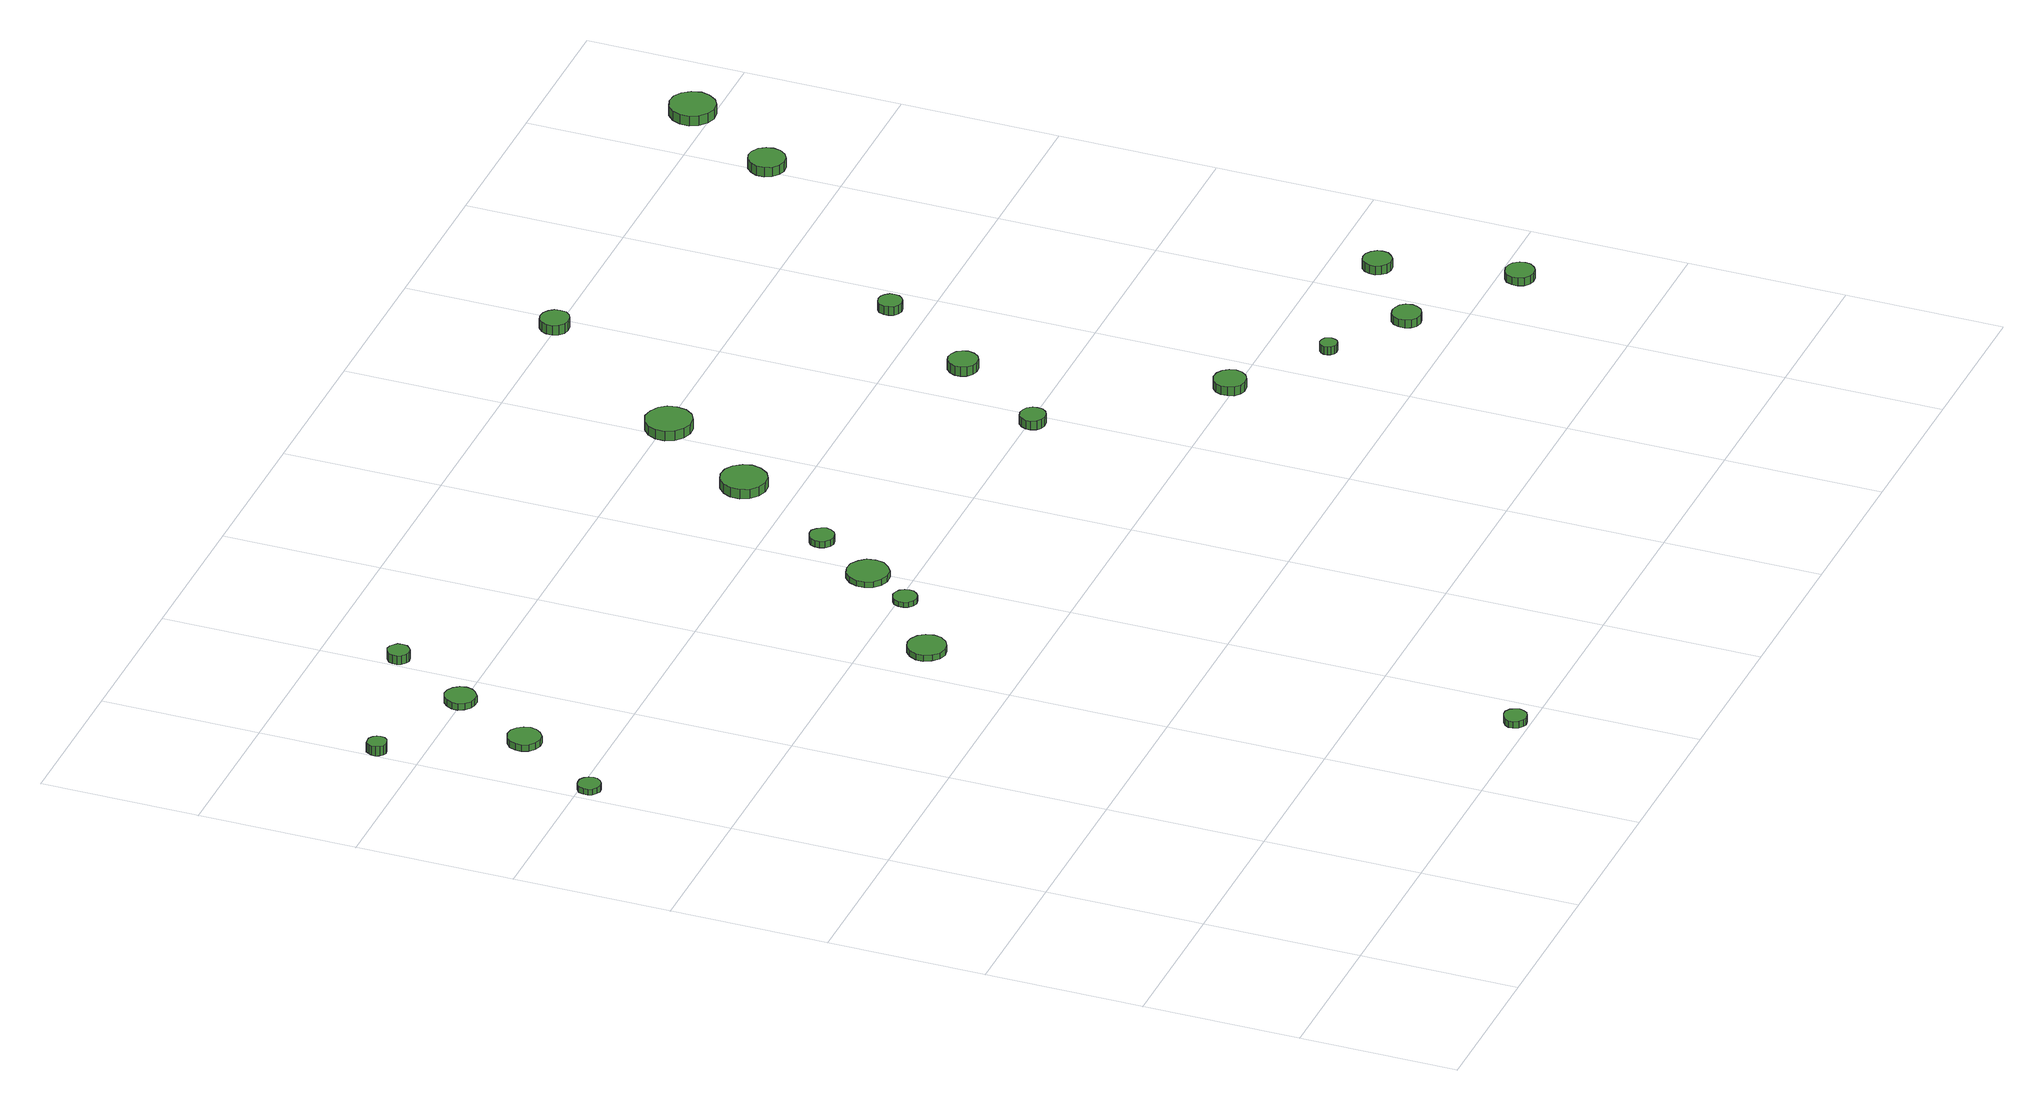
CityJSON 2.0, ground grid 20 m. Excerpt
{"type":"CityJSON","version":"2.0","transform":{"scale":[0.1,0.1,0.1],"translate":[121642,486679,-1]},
"CityObjects":{
"tree1":{"type":"SolitaryVegetationObject","attributes":{"function":"something"},"geometry":[{"type":"MultiSurface","lod":"1","boundaries":[[[0,1,2,3,4,5,6,7,8,9,10,11,12,13,14]],[[15,16,17,18,19,20,21,22,23,24,25,26,27,28,29]],[[0,29,28,1]],[[1,28,27,2]],[[2,27,26,3]],[[3,26,25,4]],[[4,25,24,5]],[[5,24,23,6]],[[6,23,22,7]],[[7,22,21,8]],[[8,21,20,9]],[[9,20,19,10]],[[10,19,18,11]],[[11,18,17,12]],[[12,17,16,13]],[[13,16,15,14]],[[14,15,29,0]]]}]},
"tree2":{"type":"SolitaryVegetationObject","attributes":{"function":"something"},"geometry":[{"type":"MultiSurface","lod":"1","boundaries":[[[30,31,32,33,34,35,36,37,38,39,40,41,42,43,44]],[[45,46,47,48,49,50,51,52,53,54,55,56,57,58,59]],[[30,59,58,31]],[[31,58,57,32]],[[32,57,56,33]],[[33,56,55,34]],[[34,55,54,35]],[[35,54,53,36]],[[36,53,52,37]],[[37,52,51,38]],[[38,51,50,39]],[[39,50,49,40]],[[40,49,48,41]],[[41,48,47,42]],[[42,47,46,43]],[[43,46,45,44]],[[44,45,59,30]]]}]},
"tree3":{"type":"SolitaryVegetationObject","attributes":{"function":"something"},"geometry":[{"type":"MultiSurface","lod":"1","boundaries":[[[60,61,62,63,64,65,66,67,68,69,70,71,72,73,74]],[[75,76,77,78,79,80,81,82,83,84,85,86,87,88,89]],[[60,89,88,61]],[[61,88,87,62]],[[62,87,86,63]],[[63,86,85,64]],[[64,85,84,65]],[[65,84,83,66]],[[66,83,82,67]],[[67,82,81,68]],[[68,81,80,69]],[[69,80,79,70]],[[70,79,78,71]],[[71,78,77,72]],[[72,77,76,73]],[[73,76,75,74]],[[74,75,89,60]]]}]},
"tree4":{"type":"SolitaryVegetationObject","attributes":{"function":"something"},"geometry":[{"type":"MultiSurface","lod":"1","boundaries":[[[90,91,92,93,94,95,96,97,98,99,100,101,102,103,104]],[[105,106,107,108,109,110,111,112,113,114,115,116,117,118,119]],[[90,119,118,91]],[[91,118,117,92]],[[92,117,116,93]],[[93,116,115,94]],[[94,115,114,95]],[[95,114,113,96]],[[96,113,112,97]],[[97,112,111,98]],[[98,111,110,99]],[[99,110,109,100]],[[100,109,108,101]],[[101,108,107,102]],[[102,107,106,103]],[[103,106,105,104]],[[104,105,119,90]]]}]},
"tree5":{"type":"SolitaryVegetationObject","attributes":{"function":"something"},"geometry":[{"type":"MultiSurface","lod":"1","boundaries":[[[120,121,122,123,124,125,126,127,128,129,130,131,132,133,134]],[[135,136,137,138,139,140,141,142,143,144,145,146,147,148,149]],[[120,149,148,121]],[[121,148,147,122]],[[122,147,146,123]],[[123,146,145,124]],[[124,145,144,125]],[[125,144,143,126]],[[126,143,142,127]],[[127,142,141,128]],[[128,141,140,129]],[[129,140,139,130]],[[130,139,138,131]],[[131,138,137,132]],[[132,137,136,133]],[[133,136,135,134]],[[134,135,149,120]]]}]},
"tree6":{"type":"SolitaryVegetationObject","attributes":{"function":"something"},"geometry":[{"type":"MultiSurface","lod":"1","boundaries":[[[150,151,152,153,154,155,156,157,158,159,160,161,162,163,164]],[[165,166,167,168,169,170,171,172,173,174,175,176,177,178,179]],[[150,179,178,151]],[[151,178,177,152]],[[152,177,176,153]],[[153,176,175,154]],[[154,175,174,155]],[[155,174,173,156]],[[156,173,172,157]],[[157,172,171,158]],[[158,171,170,159]],[[159,170,169,160]],[[160,169,168,161]],[[161,168,167,162]],[[162,167,166,163]],[[163,166,165,164]],[[164,165,179,150]]]}]},
"tree7":{"type":"SolitaryVegetationObject","attributes":{"function":"something"},"geometry":[{"type":"MultiSurface","lod":"1","boundaries":[[[180,181,182,183,184,185,186,187,188,189,190,191,192,193,194]],[[195,196,197,198,199,200,201,202,203,204,205,206,207,208,209]],[[180,209,208,181]],[[181,208,207,182]],[[182,207,206,183]],[[183,206,205,184]],[[184,205,204,185]],[[185,204,203,186]],[[186,203,202,187]],[[187,202,201,188]],[[188,201,200,189]],[[189,200,199,190]],[[190,199,198,191]],[[191,198,197,192]],[[192,197,196,193]],[[193,196,195,194]],[[194,195,209,180]]]}]},
"tree8":{"type":"SolitaryVegetationObject","attributes":{"function":"something"},"geometry":[{"type":"MultiSurface","lod":"1","boundaries":[[[210,211,212,213,214,215,216,217,218,219,220,221,222,223,224]],[[225,226,227,228,229,230,231,232,233,234,235,236,237,238,239]],[[210,239,238,211]],[[211,238,237,212]],[[212,237,236,213]],[[213,236,235,214]],[[214,235,234,215]],[[215,234,233,216]],[[216,233,232,217]],[[217,232,231,218]],[[218,231,230,219]],[[219,230,229,220]],[[220,229,228,221]],[[221,228,227,222]],[[222,227,226,223]],[[223,226,225,224]],[[224,225,239,210]]]}]},
"tree9":{"type":"SolitaryVegetationObject","attributes":{"function":"something"},"geometry":[{"type":"MultiSurface","lod":"1","boundaries":[[[240,241,242,243,244,245,246,247,248,249,250,251,252,253,254]],[[255,256,257,258,259,260,261,262,263,264,265,266,267,268,269]],[[240,269,268,241]],[[241,268,267,242]],[[242,267,266,243]],[[243,266,265,244]],[[244,265,264,245]],[[245,264,263,246]],[[246,263,262,247]],[[247,262,261,248]],[[248,261,260,249]],[[249,260,259,250]],[[250,259,258,251]],[[251,258,257,252]],[[252,257,256,253]],[[253,256,255,254]],[[254,255,269,240]]]}]},
"tree10":{"type":"SolitaryVegetationObject","attributes":{"function":"something"},"geometry":[{"type":"MultiSurface","lod":"1","boundaries":[[[270,271,272,273,274,275,276,277,278,279,280,281,282,283,284]],[[285,286,287,288,289,290,291,292,293,294,295,296,297,298,299]],[[270,299,298,271]],[[271,298,297,272]],[[272,297,296,273]],[[273,296,295,274]],[[274,295,294,275]],[[275,294,293,276]],[[276,293,292,277]],[[277,292,291,278]],[[278,291,290,279]],[[279,290,289,280]],[[280,289,288,281]],[[281,288,287,282]],[[282,287,286,283]],[[283,286,285,284]],[[284,285,299,270]]]}]},
"tree11":{"type":"SolitaryVegetationObject","attributes":{"function":"something"},"geometry":[{"type":"MultiSurface","lod":"1","boundaries":[[[300,301,302,303,304,305,306,307,308,309,310,311,312,313,314]],[[315,316,317,318,319,320,321,322,323,324,325,326,327,328,329]],[[300,329,328,301]],[[301,328,327,302]],[[302,327,326,303]],[[303,326,325,304]],[[304,325,324,305]],[[305,324,323,306]],[[306,323,322,307]],[[307,322,321,308]],[[308,321,320,309]],[[309,320,319,310]],[[310,319,318,311]],[[311,318,317,312]],[[312,317,316,313]],[[313,316,315,314]],[[314,315,329,300]]]}]},
"tree12":{"type":"SolitaryVegetationObject","attributes":{"function":"something"},"geometry":[{"type":"MultiSurface","lod":"1","boundaries":[[[330,331,332,333,334,335,336,337,338,339,340,341,342,343,344]],[[345,346,347,348,349,350,351,352,353,354,355,356,357,358,359]],[[330,359,358,331]],[[331,358,357,332]],[[332,357,356,333]],[[333,356,355,334]],[[334,355,354,335]],[[335,354,353,336]],[[336,353,352,337]],[[337,352,351,338]],[[338,351,350,339]],[[339,350,349,340]],[[340,349,348,341]],[[341,348,347,342]],[[342,347,346,343]],[[343,346,345,344]],[[344,345,359,330]]]}]},
"tree13":{"type":"SolitaryVegetationObject","attributes":{"function":"something"},"geometry":[{"type":"MultiSurface","lod":"1","boundaries":[[[360,361,362,363,364,365,366,367,368,369,370,371,372,373,374]],[[375,376,377,378,379,380,381,382,383,384,385,386,387,388,389]],[[360,389,388,361]],[[361,388,387,362]],[[362,387,386,363]],[[363,386,385,364]],[[364,385,384,365]],[[365,384,383,366]],[[366,383,382,367]],[[367,382,381,368]],[[368,381,380,369]],[[369,380,379,370]],[[370,379,378,371]],[[371,378,377,372]],[[372,377,376,373]],[[373,376,375,374]],[[374,375,389,360]]]}]},
"tree14":{"type":"SolitaryVegetationObject","attributes":{"function":"something"},"geometry":[{"type":"MultiSurface","lod":"1","boundaries":[[[390,391,392,393,394,395,396,397,398,399,400,401,402,403,404]],[[405,406,407,408,409,410,411,412,413,414,415,416,417,418,419]],[[390,419,418,391]],[[391,418,417,392]],[[392,417,416,393]],[[393,416,415,394]],[[394,415,414,395]],[[395,414,413,396]],[[396,413,412,397]],[[397,412,411,398]],[[398,411,410,399]],[[399,410,409,400]],[[400,409,408,401]],[[401,408,407,402]],[[402,407,406,403]],[[403,406,405,404]],[[404,405,419,390]]]}]},
"tree15":{"type":"SolitaryVegetationObject","attributes":{"function":"something"},"geometry":[{"type":"MultiSurface","lod":"1","boundaries":[[[420,421,422,423,424,425,426,427,428,429,430,431,432,433,434]],[[435,436,437,438,439,440,441,442,443,444,445,446,447,448,449]],[[420,449,448,421]],[[421,448,447,422]],[[422,447,446,423]],[[423,446,445,424]],[[424,445,444,425]],[[425,444,443,426]],[[426,443,442,427]],[[427,442,441,428]],[[428,441,440,429]],[[429,440,439,430]],[[430,439,438,431]],[[431,438,437,432]],[[432,437,436,433]],[[433,436,435,434]],[[434,435,449,420]]]}]},
"tree16":{"type":"SolitaryVegetationObject","attributes":{"function":"something"},"geometry":[{"type":"MultiSurface","lod":"1","boundaries":[[[450,451,452,453,454,455,456,457,458,459,460,461,462,463,464]],[[465,466,467,468,469,470,471,472,473,474,475,476,477,478,479]],[[450,479,478,451]],[[451,478,477,452]],[[452,477,476,453]],[[453,476,475,454]],[[454,475,474,455]],[[455,474,473,456]],[[456,473,472,457]],[[457,472,471,458]],[[458,471,470,459]],[[459,470,469,460]],[[460,469,468,461]],[[461,468,467,462]],[[462,467,466,463]],[[463,466,465,464]],[[464,465,479,450]]]}]},
"tree17":{"type":"SolitaryVegetationObject","attributes":{"function":"something"},"geometry":[{"type":"MultiSurface","lod":"1","boundaries":[[[480,481,482,483,484,485,486,487,488,489,490,491,492,493,494]],[[495,496,497,498,499,500,501,502,503,504,505,506,507,508,509]],[[480,509,508,481]],[[481,508,507,482]],[[482,507,506,483]],[[483,506,505,484]],[[484,505,504,485]],[[485,504,503,486]],[[486,503,502,487]],[[487,502,501,488]],[[488,501,500,489]],[[489,500,499,490]],[[490,499,498,491]],[[491,498,497,492]],[[492,497,496,493]],[[493,496,495,494]],[[494,495,509,480]]]}]},
"tree18":{"type":"SolitaryVegetationObject","attributes":{"function":"something"},"geometry":[{"type":"MultiSurface","lod":"1","boundaries":[[[510,511,512,513,514,515,516,517,518,519,520,521,522,523,524]],[[525,526,527,528,529,530,531,532,533,534,535,536,537,538,539]],[[510,539,538,511]],[[511,538,537,512]],[[512,537,536,513]],[[513,536,535,514]],[[514,535,534,515]],[[515,534,533,516]],[[516,533,532,517]],[[517,532,531,518]],[[518,531,530,519]],[[519,530,529,520]],[[520,529,528,521]],[[521,528,527,522]],[[522,527,526,523]],[[523,526,525,524]],[[524,525,539,510]]]}]},
"tree19":{"type":"SolitaryVegetationObject","attributes":{"function":"something"},"geometry":[{"type":"MultiSurface","lod":"1","boundaries":[[[540,541,542,543,544,545,546,547,548,549,550,551,552,553,554]],[[555,556,557,558,559,560,561,562,563,564,565,566,567,568,569]],[[540,569,568,541]],[[541,568,567,542]],[[542,567,566,543]],[[543,566,565,544]],[[544,565,564,545]],[[545,564,563,546]],[[546,563,562,547]],[[547,562,561,548]],[[548,561,560,549]],[[549,560,559,550]],[[550,559,558,551]],[[551,558,557,552]],[[552,557,556,553]],[[553,556,555,554]],[[554,555,569,540]]]}]},
"tree20":{"type":"SolitaryVegetationObject","attributes":{"function":"something"},"geometry":[{"type":"MultiSurface","lod":"1","boundaries":[[[570,571,572,573,574,575,576,577,578,579,580,581,582,583,584]],[[585,586,587,588,589,590,591,592,593,594,595,596,597,598,599]],[[570,599,598,571]],[[571,598,597,572]],[[572,597,596,573]],[[573,596,595,574]],[[574,595,594,575]],[[575,594,593,576]],[[576,593,592,577]],[[577,592,591,578]],[[578,591,590,579]],[[579,590,589,580]],[[580,589,588,581]],[[581,588,587,582]],[[582,587,586,583]],[[583,586,585,584]],[[584,585,599,570]]]}]},
"tree21":{"type":"SolitaryVegetationObject","attributes":{"function":"something"},"geometry":[{"type":"MultiSurface","lod":"1","boundaries":[[[600,601,602,603,604,605,606,607,608,609,610,611,612,613,614]],[[615,616,617,618,619,620,621,622,623,624,625,626,627,628,629]],[[600,629,628,601]],[[601,628,627,602]],[[602,627,626,603]],[[603,626,625,604]],[[604,625,624,605]],[[605,624,623,606]],[[606,623,622,607]],[[607,622,621,608]],[[608,621,620,609]],[[609,620,619,610]],[[610,619,618,611]],[[611,618,617,612]],[[612,617,616,613]],[[613,616,615,614]],[[614,615,629,600]]]}]},
"tree22":{"type":"SolitaryVegetationObject","attributes":{"function":"something"},"geometry":[{"type":"MultiSurface","lod":"1","boundaries":[[[630,631,632,633,634,635,636,637,638,639,640,641,642,643,644]],[[645,646,647,648,649,650,651,652,653,654,655,656,657,658,659]],[[630,659,658,631]],[[631,658,657,632]],[[632,657,656,633]],[[633,656,655,634]],[[634,655,654,635]],[[635,654,653,636]],[[636,653,652,637]],[[637,652,651,638]],[[638,651,650,639]],[[639,650,649,640]],[[640,649,648,641]],[[641,648,647,642]],[[642,647,646,643]],[[643,646,645,644]],[[644,645,659,630]]]}]},
"tree23":{"type":"SolitaryVegetationObject","attributes":{"function":"something"},"geometry":[{"type":"MultiSurface","lod":"1","boundaries":[[[660,661,662,663,664,665,666,667,668,669,670,671,672,673,674]],[[675,676,677,678,679,680,681,682,683,684,685,686,687,688,689]],[[660,689,688,661]],[[661,688,687,662]],[[662,687,686,663]],[[663,686,685,664]],[[664,685,684,665]],[[665,684,683,666]],[[666,683,682,667]],[[667,682,681,668]],[[668,681,680,669]],[[669,680,679,670]],[[670,679,678,671]],[[671,678,677,672]],[[672,677,676,673]],[[673,676,675,674]],[[674,675,689,660]]]}]}
},
"vertices":[
[38,989,15],[37,995,15],[33,1000,15],[28,1003,15],[22,1003,15],[17,1002,15],[12,998,15],[10,992,15],[10,986,15],[12,981,15],[17,977,15],[22,975,15],[28,976,15],[33,979,15],[37,984,15],[37,984,7],[33,979,7],[28,976,7],[22,975,7],[17,977,7],[12,981,7],[10,986,7],[10,992,7],[12,998,7],[17,1002,7],[22,1003,7],[28,1003,7],[33,1000,7],[37,995,7],[38,989,7],
[26,1255,20],[25,1260,20],[22,1264,20],[17,1267,20],[12,1267,20],[7,1266,20],[4,1262,20],[2,1258,20],[2,1253,20],[4,1248,20],[7,1245,20],[12,1243,20],[17,1244,20],[22,1246,20],[25,1250,20],[25,1250,7],[22,1246,7],[17,1244,7],[12,1243,7],[7,1245,7],[4,1248,7],[2,1253,7],[2,1258,7],[4,1262,7],[7,1266,7],[12,1267,7],[17,1267,7],[22,1264,7],[25,1260,7],[26,1255,7],
[115,1099,16],[113,1107,16],[108,1114,16],[101,1119,16],[92,1120,16],[84,1117,16],[77,1111,16],[74,1103,16],[74,1095,16],[77,1087,16],[84,1081,16],[92,1078,16],[101,1079,16],[108,1084,16],[113,1091,16],[113,1091,7],[108,1084,7],[101,1079,7],[92,1078,7],[84,1081,7],[77,1087,7],[74,1095,7],[74,1103,7],[77,1111,7],[84,1117,7],[92,1120,7],[101,1119,7],[108,1114,7],[113,1107,7],[115,1099,7],
[171,1202,17],[169,1210,17],[164,1217,17],[157,1221,17],[149,1222,17],[142,1219,17],[136,1214,17],[132,1206,17],[132,1198,17],[136,1191,17],[142,1185,17],[149,1183,17],[157,1183,17],[164,1188,17],[169,1194,17],[169,1194,8],[164,1188,8],[157,1183,8],[149,1183,8],[142,1185,8],[136,1191,8],[132,1198,8],[132,1206,8],[136,1214,8],[142,1219,8],[149,1222,8],[157,1221,8],[164,1217,8],[169,1210,8],[171,1202,8],
[574,19,17],[572,25,17],[569,30,17],[563,33,17],[557,33,17],[552,31,17],[547,27,17],[544,22,17],[544,16,17],[547,10,17],[552,6,17],[557,4,17],[563,5,17],[569,8,17],[572,13,17],[572,13,8],[569,8,8],[563,5,8],[557,4,8],[552,6,8],[547,10,8],[544,16,8],[544,22,8],[547,27,8],[552,31,8],[557,33,8],[563,33,8],[569,30,8],[572,25,8],[574,19,8],
[225,1304,23],[224,1310,23],[220,1314,23],[216,1317,23],[210,1318,23],[205,1316,23],[200,1312,23],[198,1307,23],[198,1301,23],[200,1296,23],[205,1292,23],[210,1290,23],[216,1291,23],[220,1294,23],[224,1298,23],[224,1298,11],[220,1294,11],[216,1291,11],[210,1290,11],[205,1292,11],[200,1296,11],[198,1301,11],[198,1307,11],[200,1312,11],[205,1316,11],[210,1318,11],[216,1317,11],[220,1314,11],[224,1310,11],[225,1304,11],
[480,727,17],[478,737,17],[472,745,17],[463,750,17],[454,751,17],[444,748,17],[437,741,17],[432,732,17],[432,722,17],[437,713,17],[444,706,17],[454,703,17],[463,704,17],[472,709,17],[478,717,17],[478,717,9],[472,709,9],[463,704,9],[454,703,9],[444,706,9],[437,713,9],[432,722,9],[432,732,9],[437,741,9],[444,748,9],[454,751,9],[463,750,9],[472,745,9],[478,737,9],[480,727,9],
[568,792,15],[567,798,15],[563,803,15],[558,806,15],[552,807,15],[546,805,15],[541,801,15],[539,795,15],[539,789,15],[541,783,15],[546,779,15],[552,777,15],[558,778,15],[563,781,15],[567,786,15],[567,786,8],[563,781,8],[558,778,8],[552,777,8],[546,779,8],[541,783,8],[539,789,8],[539,795,8],[541,801,8],[546,805,8],[552,807,8],[558,806,8],[563,803,8],[567,798,8],[568,792,8],
[615,853,16],[613,864,16],[606,872,16],[597,878,16],[586,879,16],[576,876,16],[568,868,16],[564,858,16],[564,848,16],[568,838,16],[576,831,16],[586,827,16],[597,828,16],[606,834,16],[613,842,16],[613,842,8],[606,834,8],[597,828,8],[586,827,8],[576,831,8],[568,838,8],[564,848,8],[564,858,8],[568,868,8],[576,876,8],[586,879,8],[597,878,8],[606,872,8],[613,864,8],[615,853,8],
[660,933,17],[658,939,17],[654,944,17],[649,948,17],[642,948,17],[636,946,17],[631,942,17],[629,936,17],[629,930,17],[631,924,17],[636,919,17],[642,917,17],[649,918,17],[654,921,17],[658,926,17],[658,926,8],[654,921,8],[649,918,8],[642,917,8],[636,919,8],[631,924,8],[629,930,8],[629,936,8],[631,942,8],[636,946,8],[642,948,8],[649,948,8],[654,944,8],[658,939,8],[660,933,8],
[755,1064,21],[752,1075,21],[745,1085,21],[735,1091,21],[723,1092,21],[712,1089,21],[703,1080,21],[698,1070,21],[698,1058,21],[703,1047,21],[712,1039,21],[723,1035,21],[735,1036,21],[745,1042,21],[752,1052,21],[752,1052,8],[745,1042,8],[735,1036,8],[723,1035,8],[712,1039,8],[703,1047,8],[698,1058,8],[698,1070,8],[703,1080,8],[712,1089,8],[723,1092,8],[735,1091,8],[745,1085,8],[752,1075,8],[755,1064,8],
[835,1190,28],[833,1202,28],[826,1211,28],[815,1217,28],[803,1219,28],[792,1215,28],[783,1207,28],[778,1196,28],[778,1184,28],[783,1173,28],[792,1165,28],[803,1161,28],[815,1162,28],[826,1168,28],[833,1178,28],[833,1178,15],[826,1168,15],[815,1162,15],[803,1161,15],[792,1165,15],[783,1173,15],[778,1184,15],[778,1196,15],[783,1207,15],[792,1215,15],[803,1219,15],[815,1217,15],[826,1211,15],[833,1202,15],[835,1190,15],
[1001,796,19],[1000,802,19],[996,808,19],[990,811,19],[983,812,19],[977,810,19],[972,805,19],[969,799,19],[969,793,19],[972,786,19],[977,782,19],[983,780,19],[990,781,19],[996,784,19],[1000,789,19],[1000,789,7],[996,784,7],[990,781,7],[983,780,7],[977,782,7],[972,786,7],[969,793,7],[969,799,7],[972,805,7],[977,810,7],[983,812,7],[990,811,7],[996,808,7],[1000,802,7],[1001,796,7],
[1165,607,19],[1163,615,19],[1158,622,19],[1151,626,19],[1142,627,19],[1134,624,19],[1128,619,19],[1125,611,19],[1125,603,19],[1128,595,19],[1134,589,19],[1142,587,19],[1151,588,19],[1158,592,19],[1163,599,19],[1163,599,7],[1158,592,7],[1151,588,7],[1142,587,7],[1134,589,7],[1128,595,7],[1125,603,7],[1125,611,7],[1128,619,7],[1134,624,7],[1142,627,7],[1151,626,7],[1158,622,7],[1163,615,7],[1165,607,7],
[1089,918,20],[1087,925,20],[1083,931,20],[1076,935,20],[1068,936,20],[1061,934,20],[1055,928,20],[1052,921,20],[1052,914,20],[1055,907,20],[1061,902,20],[1068,899,20],[1076,900,20],[1083,904,20],[1087,910,20],[1087,910,7],[1083,904,7],[1076,900,7],[1068,899,7],[1061,902,7],[1055,907,7],[1052,914,7],[1052,921,7],[1055,928,7],[1061,934,7],[1068,936,7],[1076,935,7],[1083,931,7],[1087,925,7],[1089,918,7],
[986,1397,30],[985,1404,30],[980,1410,30],[974,1414,30],[966,1415,30],[959,1413,30],[953,1408,30],[950,1401,30],[950,1393,30],[953,1386,30],[959,1381,30],[966,1379,30],[974,1380,30],[980,1383,30],[985,1389,30],[985,1389,17],[980,1383,17],[974,1380,17],[966,1379,17],[959,1381,17],[953,1386,17],[950,1393,17],[950,1401,17],[953,1408,17],[959,1413,17],[966,1415,17],[974,1414,17],[980,1410,17],[985,1404,17],[986,1397,17],
[1273,527,19],[1272,531,19],[1270,535,19],[1266,537,19],[1261,538,19],[1257,536,19],[1254,533,19],[1252,529,19],[1252,525,19],[1254,521,19],[1257,518,19],[1261,516,19],[1266,517,19],[1270,519,19],[1272,523,19],[1272,523,8],[1270,519,8],[1266,517,8],[1261,516,8],[1257,518,8],[1254,521,8],[1252,525,8],[1252,529,8],[1254,533,8],[1257,536,8],[1261,538,8],[1266,537,8],[1270,535,8],[1272,531,8],[1273,527,8],
[1173,1044,23],[1172,1050,23],[1168,1055,23],[1163,1058,23],[1157,1059,23],[1151,1057,23],[1146,1053,23],[1144,1047,23],[1144,1041,23],[1146,1035,23],[1151,1031,23],[1157,1029,23],[1163,1030,23],[1168,1033,23],[1172,1038,23],[1172,1038,11],[1168,1033,11],[1163,1030,11],[1157,1029,11],[1151,1031,11],[1146,1035,11],[1144,1041,11],[1144,1047,11],[1146,1053,11],[1151,1057,11],[1157,1059,11],[1163,1058,11],[1168,1055,11],[1172,1050,11],[1173,1044,11],
[1378,465,19],[1376,473,19],[1372,479,19],[1365,482,19],[1358,483,19],[1350,481,19],[1345,476,19],[1342,469,19],[1342,461,19],[1345,454,19],[1350,449,19],[1358,447,19],[1365,448,19],[1372,452,19],[1376,458,19],[1376,458,8],[1372,452,8],[1365,448,8],[1358,447,8],[1350,449,8],[1345,454,8],[1342,461,8],[1342,469,8],[1345,476,8],[1350,481,8],[1358,483,8],[1365,482,8],[1372,479,8],[1376,473,8],[1378,465,8],
[1515,374,19],[1514,381,19],[1509,388,19],[1503,391,19],[1495,392,19],[1488,390,19],[1482,385,19],[1479,378,19],[1479,370,19],[1482,363,19],[1488,358,19],[1495,356,19],[1503,357,19],[1509,361,19],[1514,367,19],[1514,367,8],[1509,361,8],[1503,357,8],[1495,356,8],[1488,358,8],[1482,363,8],[1479,370,8],[1479,378,8],[1482,385,8],[1488,390,8],[1495,392,8],[1503,391,8],[1509,388,8],[1514,381,8],[1515,374,8],
[1475,540,21],[1474,547,21],[1469,553,21],[1463,557,21],[1455,558,21],[1448,556,21],[1443,551,21],[1440,544,21],[1440,536,21],[1443,530,21],[1448,525,21],[1455,522,21],[1463,523,21],[1469,527,21],[1474,533,21],[1474,533,9],[1469,527,9],[1463,523,9],[1455,522,9],[1448,525,9],[1443,530,9],[1440,536,9],[1440,544,9],[1443,551,9],[1448,556,9],[1455,558,9],[1463,557,9],[1469,553,9],[1474,547,9],[1475,540,9],
[1428,1296,24],[1426,1305,24],[1421,1313,24],[1412,1318,24],[1403,1319,24],[1394,1316,24],[1387,1309,24],[1383,1301,24],[1383,1291,24],[1387,1282,24],[1394,1276,24],[1403,1273,24],[1412,1274,24],[1421,1279,24],[1426,1287,24],[1426,1287,11],[1421,1279,11],[1412,1274,11],[1403,1273,11],[1394,1276,11],[1387,1282,11],[1383,1291,11],[1383,1301,11],[1387,1309,11],[1394,1316,11],[1403,1319,11],[1412,1318,11],[1421,1313,11],[1426,1305,11],[1428,1296,11],
[1520,1423,21],[1517,1435,21],[1510,1445,21],[1500,1451,21],[1488,1452,21],[1477,1448,21],[1468,1440,21],[1463,1429,21],[1463,1417,21],[1468,1407,21],[1477,1399,21],[1488,1395,21],[1500,1396,21],[1510,1402,21],[1517,1412,21],[1517,1412,8],[1510,1402,8],[1500,1396,8],[1488,1395,8],[1477,1399,8],[1468,1407,8],[1463,1417,8],[1463,1429,8],[1468,1440,8],[1477,1448,8],[1488,1452,8],[1500,1451,8],[1510,1445,8],[1517,1435,8],[1520,1423,8]
]}
